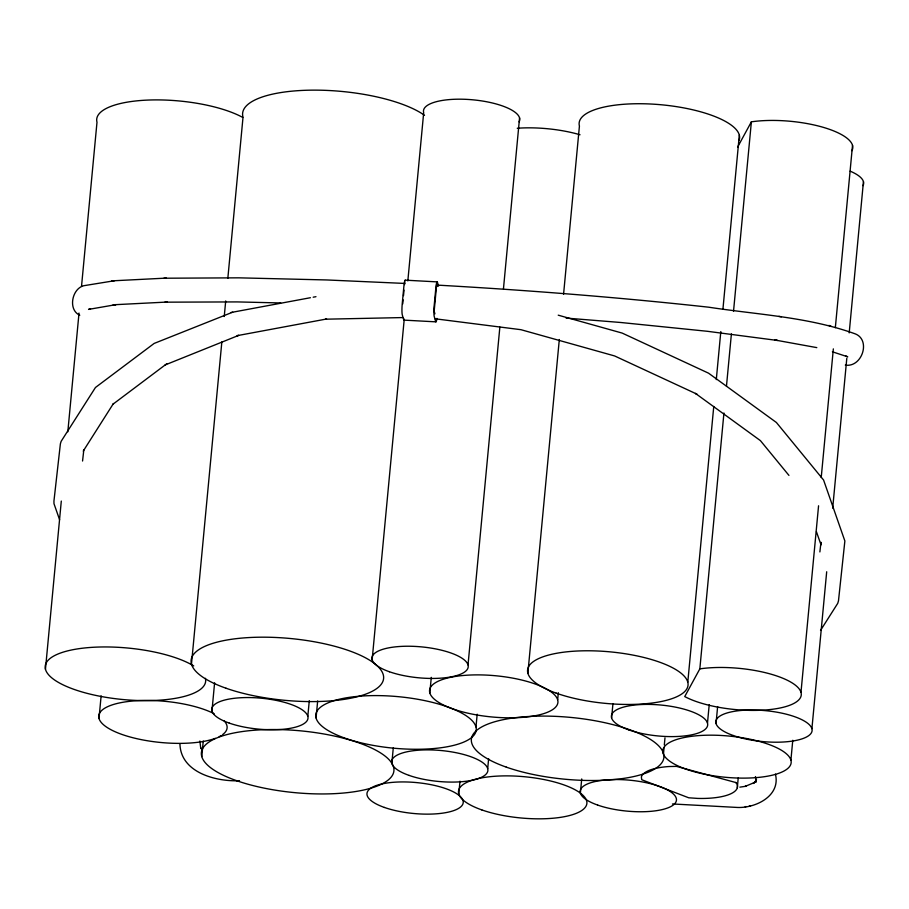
<?xml version="1.0" encoding="UTF-8"?>
<svg xmlns="http://www.w3.org/2000/svg" width="909" height="909" viewBox="0 0 909 909"><rect width="100%" height="100%" fill="white"/><g stroke="black" fill="none" stroke-linecap="round" stroke-linejoin="round"><path stroke-width="1.36" d="M45.45 669.274L61.301 501.064M67.823 431.798L79.015 313.06M81.537 286.21L96.99 122.238A80.583 25.861 5.4 0 1 149.542 100.013A80.583 25.861 5.4 0 1 242.714 117.409M99.001 718.474L101.126 695.862M191.469 664.229L221.841 341.943M224.239 316.502L225.705 300.947M227.829 278.336L243.021 117.193A96.695 31.042 5.4 0 1 311.798 90.15A96.695 31.042 5.4 0 1 424.526 115.307M201.787 756.583L203.252 741.028M211.945 711.077L214.604 682.807M307.821 716.224L309.287 700.669M316.071 717.928L317.661 700.964M402.721 303.947L403.107 299.8M403.505 295.652L404.028 290.13M404.539 284.597L404.8 281.835M372.145 659.764L404.244 319.093M407.834 280.926L423.685 112.716A48.347 15.521 5.4 0 1 473.362 99.865A48.347 15.521 5.4 0 1 519.107 121.886M391.824 763.401L393.29 747.857M429.821 692.908L431.286 677.364M468.021 664.911L499.859 327.07M503.45 288.903L519.562 117.863M458.784 793.909L459.988 781.195M475.986 726.927L477.18 714.213M487.701 768.548L488.633 758.651M527.879 673.114L559.308 339.512M563.569 294.277L579.419 126.067A80.583 25.861 5.4 0 1 660.832 104.728A80.583 25.861 5.4 0 1 739.028 140.475M557.66 699.771L558.331 692.703M580.385 793.08L581.715 778.945M611.609 717.917L612.939 703.782M663.525 753.425L664.047 747.777M664.32 744.948L664.979 737.881M687.795 682.114L713.758 406.471M716.292 379.61L720.814 331.558M722.95 308.935L739.335 135.066M699.839 668.865A64.459 20.691 5.4 0 1 789.376 681.307A64.459 20.691 5.4 0 1 774.286 709.009A64.459 20.691 5.4 0 1 684.738 696.567L699.839 668.865L723.939 413.016M726.473 386.155L731.404 333.853M733.529 311.242L751.379 121.829A64.459 20.691 5.4 0 1 822.69 127.169A64.459 20.691 5.4 0 1 851.915 150.689M707.486 723.064L709.213 704.691M716.031 723.519L717.633 706.566M737.301 787.785L738.233 777.899M790.91 760.072L792.773 740.278M800.977 692.374L818.566 505.779M821.225 477.509L833.348 348.874M835.337 327.672L852.517 145.326M811.907 728.666L826.69 571.761M832.689 508.154L846.802 358.316M849.199 332.876L863.448 181.63M82.56 461.022L83.81 449.989M819.884 551.933L820.963 542.287L821.032 544.889L816.441 531.742M737.597 147.11L751.379 121.829M83.219 451.114L113.455 403.494M820.532 630.426L837.746 603.326L838.484 600.826L844.87 540.969L823.577 480.032L776.4 422.492L708.531 373.167L622.188 333.092L558.228 315.173M112.818 404.312L166.813 363.725M232.681 312.185L154.166 343.42L95.456 387.495L61.13 441.354L60.38 443.865L53.938 501.109L53.995 503.722L59.585 519.709M165.097 364.963L238.681 335.376L237.079 335.671L326.558 319.002L325.536 319.195L402.721 317.571M90.525 308.742L88.548 309.401L116 304.64L113.114 304.788L167.392 302.038L164.927 302.174L237.34 301.913L280.688 302.958M672.467 803.965L736.131 807.385C754.629 808.805 780.979 796.318 775.411 774.116M231.079 312.491L310.401 297.72M313.185 297.198L315.968 296.686M745.153 806.726L746.141 806.544M749.323 805.953L750.516 805.749M114.602 280.711L83.81 285.71C71.936 288.63 67.709 309.878 79.776 315.218M845.313 365.1C861.959 367.781 871.117 340.227 855.38 333.921C808.419 316.923 757.776 314.696 708.781 307.208C618.506 297.311 527.947 290.221 437.274 285.108M739.858 787.149L746.312 786.205L745.119 786.421L754.709 782.399L753.175 783.49L756.083 780.706L754.879 782.41L756.436 779.331L756.118 782.138L755.447 776.547M163.938 278.222L238.828 277.836L326.922 279.961L404.846 283.438M111.705 280.87L166.404 278.097M405.209 280.165L437.172 281.881M403.971 320.127L435.934 321.843M239.522 780.729C216.115 781.763 180.505 772.661 179.925 743.71M566.091 318.082L620.858 322.502L707.304 331.285L777.388 340.443L774.9 340L816.816 347.624M435.047 318.775L520.959 329.694L614.598 355.942L696.908 394.12L695.487 393.427L760.413 440.626L788.944 475.396M778.865 316.366L781.354 316.809M828.781 325.456L830.701 325.797M736.256 782.649L676.523 766.389L669.035 766.526A48.347 15.521 5.4 0 0 641.368 776.934L641.731 779.729L688.692 797.784L697.635 798.409A48.347 15.521 5.4 0 0 736.767 783.683L735.711 782.501M832.405 351.794L847.745 356.839L845.87 355.942M200.65 747.607L201.696 749.334M438.547 286.096L437.399 282.12A9.067 1.068 -86.9 0 0 435.922 287.074L434.138 306.06A9.067 1.068 -86.9 0 0 434.184 316.309L435.695 321.604A9.067 1.068 -86.9 0 0 436.956 318.4M437.524 286.199L436.763 283.551L434.161 311.185L434.922 313.832M199.866 741.017L200.707 747.993M224.171 720.848A64.459 20.691 5.4 0 1 222.625 734.586M221.319 735.472A64.459 20.691 5.4 0 1 219.16 736.676M215.319 738.335A64.459 20.691 5.4 0 1 120.647 733.972A64.459 20.691 5.4 0 1 119.17 703.009A64.459 20.691 5.4 0 1 214.138 713.701M205.366 678.284A80.583 25.861 5.4 0 1 103.103 696.839A80.583 25.861 5.4 0 1 61.517 652.673A80.583 25.861 5.4 0 1 193.731 665.922M850.142 171.153A48.347 15.521 5.4 0 1 862.993 185.652M517.266 128.249A64.459 20.691 5.4 0 1 580.022 134.759M405.448 280.404A9.067 1.068 -86.9 0 0 403.971 285.358L402.176 304.345A9.067 1.068 -86.9 0 0 402.221 314.594L403.744 319.888A9.067 1.068 -86.9 0 0 404.357 319.627M229.204 723.075A48.347 15.521 5.4 0 0 307.367 720.246A48.347 15.521 5.4 0 0 243.067 697.635A48.347 15.521 5.4 0 0 229.204 723.075M409.084 775.4A48.347 15.521 5.4 0 0 487.247 772.57A48.347 15.521 5.4 0 0 422.958 749.959A48.347 15.521 5.4 0 0 409.084 775.4M481.804 809.908A64.459 20.691 5.4 0 0 586.021 806.147A64.459 20.691 5.4 0 0 500.291 775.979A64.459 20.691 5.4 0 0 481.804 809.908M384.427 807.453A48.347 15.521 5.4 0 0 462.59 804.624A48.347 15.521 5.4 0 0 398.29 782.013A48.347 15.521 5.4 0 0 384.427 807.453M686.09 769.196A64.459 20.691 5.4 0 0 790.307 765.435A64.459 20.691 5.4 0 0 704.577 735.279A64.459 20.691 5.4 0 0 686.09 769.196M344.409 737.949A80.583 25.861 5.4 0 0 475.055 733.62A80.583 25.861 5.4 0 0 368.611 695.703A80.583 25.861 5.4 0 0 344.409 737.949M733.29 735.517A48.347 15.521 5.4 0 0 811.453 732.699A48.347 15.521 5.4 0 0 747.164 710.077A48.347 15.521 5.4 0 0 733.29 735.517M597.645 805.067A48.347 15.521 5.4 0 0 675.807 802.249A48.347 15.521 5.4 0 0 611.507 779.627A48.347 15.521 5.4 0 0 597.645 805.067M452.841 708.906A64.459 20.691 5.4 0 0 557.058 705.145A64.459 20.691 5.4 0 0 471.328 674.989A64.459 20.691 5.4 0 0 452.841 708.906M628.869 729.916A48.347 15.521 5.4 0 0 707.032 727.098A48.347 15.521 5.4 0 0 642.731 704.475A48.347 15.521 5.4 0 0 628.869 729.916M389.404 671.751A48.347 15.521 5.4 0 0 467.567 668.933A48.347 15.521 5.4 0 0 403.278 646.31A48.347 15.521 5.4 0 0 389.404 671.751M236.306 780.57A96.695 31.042 5.4 0 0 392.631 774.923A96.695 31.042 5.4 0 0 264.042 729.688A96.695 31.042 5.4 0 0 236.306 780.57M506.29 767.128A96.695 31.042 5.4 0 0 662.616 761.481A96.695 31.042 5.4 0 0 534.015 716.247A96.695 31.042 5.4 0 0 506.29 767.128M556.206 693.135A80.583 25.861 5.4 0 0 686.863 688.806A80.583 25.861 5.4 0 0 580.419 650.889A80.583 25.861 5.4 0 0 556.206 693.135M226 688.215A96.695 31.042 5.4 0 0 382.325 682.579A96.695 31.042 5.4 0 0 253.736 637.345A96.695 31.042 5.4 0 0 226 688.215"/></g></svg>
